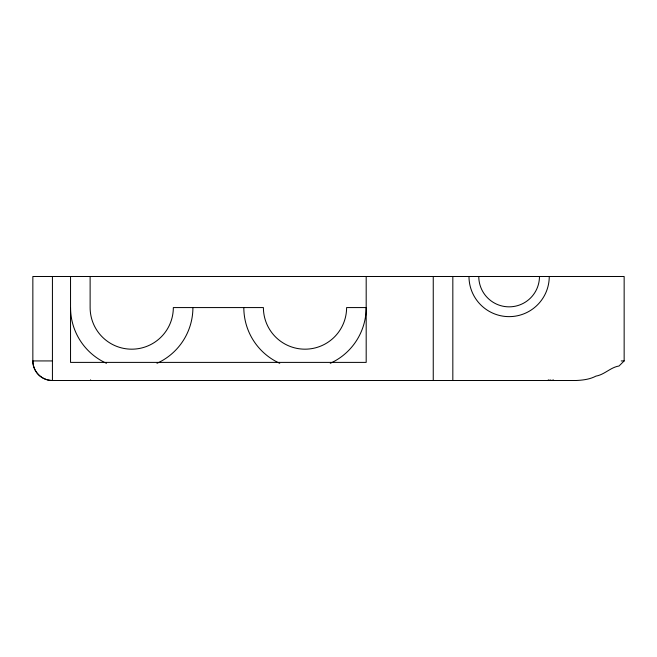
<?xml version="1.0" encoding="UTF-8"?>
<svg xmlns="http://www.w3.org/2000/svg" width="657" height="657" viewBox="0 0 657 657"><rect width="100%" height="100%" fill="white"/><g stroke="black" fill="none" stroke-linecap="round" stroke-linejoin="round"><path stroke-width="0.99" d="M624.15 360.931L619.042 365.998C610.41 367.386 604.58 374.662 595.891 376.132C589.822 379.376 582.833 380.181 576.058 380.51L52.429 380.51A19.587 19.57 -90 0 1 32.85 360.931L32.85 276.49L624.15 276.49L624.15 360.931L621.226 360.931M550.632 380.009L547.979 380.51A19.603 1.281 -90 0 0 548.308 379.836M550.862 380.51L553.588 380.009M52.429 360.931L32.85 360.931A19.579 19.579 0 0 0 52.429 380.51L52.429 276.49M452.829 276.49L452.829 380.51M433.25 276.49L433.25 380.51M366.187 276.49L366.187 362.393L70.537 362.393L70.537 276.49M90.124 276.49L90.124 307.575A41.605 41.605 0 0 0 131.728 349.179A41.605 41.605 0 0 0 173.333 307.575L263.4 307.575A41.605 41.605 0 0 0 305.004 349.179A41.605 41.605 0 0 0 346.609 307.575L366.187 307.575A61.183 61.183 0 0 1 330.266 363.305M279.742 363.305A61.183 61.183 0 0 1 243.821 307.575M549.26 276.49A40.134 40.134 0 0 1 509.118 316.633A40.134 40.134 0 0 1 468.983 276.49M539.471 276.49A30.345 30.345 0 0 1 509.118 306.844A30.345 30.345 0 0 1 478.772 276.49M192.912 307.575A61.183 61.183 0 0 1 156.99 363.305M106.467 363.305A61.183 61.183 0 0 1 70.537 307.575M90.765 380.502A19.587 0.641 -90 0 1 90.592 379.836"/></g></svg>
